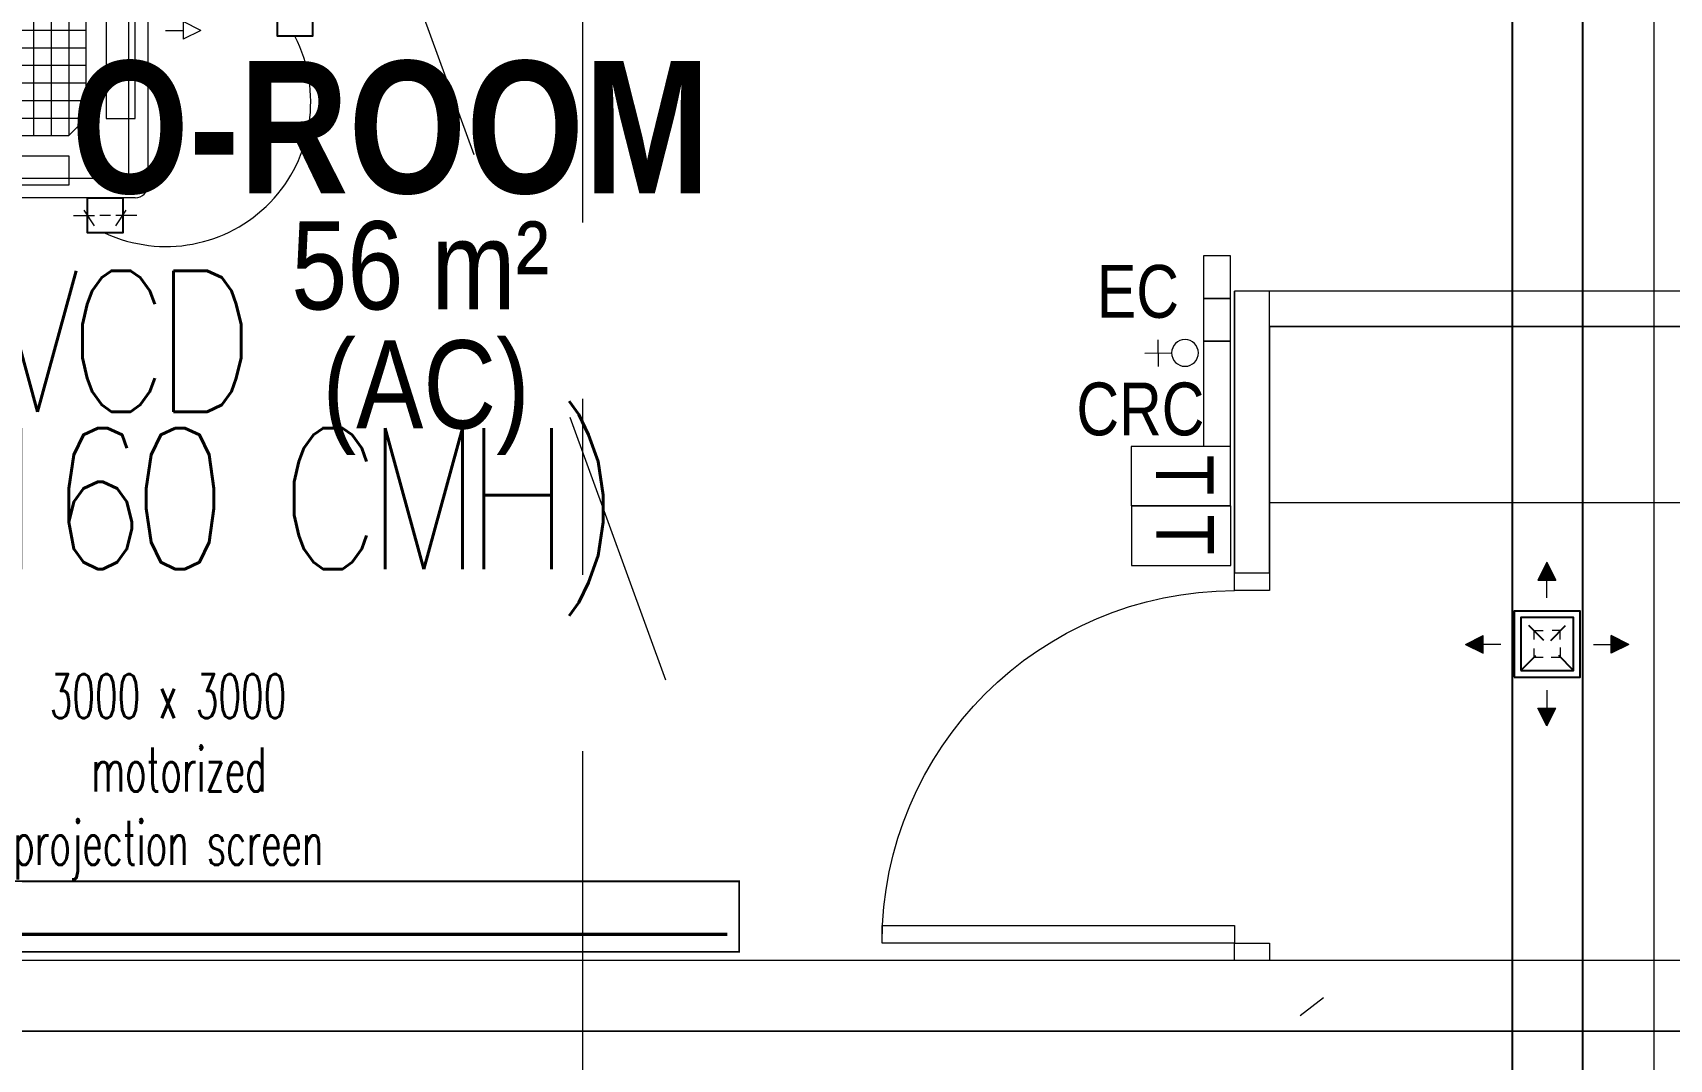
# Model space of a CAD drawing. Header units: millimetres. Extents: x 50620 to 404449, y -131543 to 97.
# Drawn here: x 354627 to 359273, y -47778 to -44865 of the extents above; entities that cross this region are included whole.
import ezdxf

# ---------------------------------------------------------------- set-up
doc = ezdxf.new("R2010")
doc.units = ezdxf.units.MM
for name, pattern in [('Aligning Line', [3.2004, 1.6002, -1.6002]), ('Dash', [1587.5, 793.75, -793.75]), ('IDA - Grid Line', [3500, 2000, -500, 500, -500])]:
    doc.linetypes.add(name, pattern=pattern)
for name, color, linetype, lineweight in [('1599_DB_A_BLK2_HQ_R21-2ND STOREY 20230517--$0$A-_DOOR----_E', 8, 'Continuous', 9), ('1599_DB_A_BLK2_HQ_R21-2ND STOREY 20230517--$0$S-_COLN----_E', 8, 'Continuous', 9), ('A-_ROOMNAME_A', 8, 'Continuous', 9), ('M-_ACMV TX', 6, 'Continuous', 25), ('M-_ACON----_E-N', 7, 'Continuous', 9), ('M-_ARCHI', 8, 'Continuous', 5), ('M-ACMV_CP', 1, 'Continuous', 20), ('M-ACMV_FAD', 3, 'Continuous', 25), ('M-ACMV_FCU', 5, 'Continuous', 25), ('M-ACMV_FLEXD', 222, 'Continuous', 25), ('M-ACMV_PW', 8, 'REFRIGERANT', 25), ('M-ACMV_REF-P', 134, '500-1-RP', 9), ('M-ACMV_REMOTE', 222, 'Continuous', 5), ('M-FA TEXT', 3, 'Continuous', 25)]:
    doc.layers.add(name, color=color, linetype=linetype, lineweight=lineweight)
doc.layers.add('M-_MEVSFRDF_E-N', color=7, linetype='Continuous', lineweight=9, true_color=0x00b800)
doc.layers.add('S-_ANOTGRID_E-1', color=9, linetype='IDA - Grid Line', lineweight=5, true_color=0x808080)
doc.styles.add('Arial Narrow_2', font='ARIALN.TTF', dxfattribs={"height": 90})
doc.styles.add('Arial Narrow_4', font='ARIALN.TTF', dxfattribs={"height": 375})
doc.styles.add('Arial Narrow_B_2', font='ARIALNB.TTF', dxfattribs={"height": 500})
doc.styles.add('ROMANS', font='romans.shx', dxfattribs={"width": 0.8})
doc.styles.get("Standard").update_dxf_attribs({"font": 'arial.ttf'})
doc.styles.add('TW_Romans', font='romans.shx', dxfattribs={"width": 0.8})
doc.linetypes.add('500-1-RP', pattern='A,0.75,-0.5,0.75,-0.5,0.75,-0.5,0.75,-1.7,["RP",Standard,S=1,R=0,X=-1,Y=-0.5],-1.7', length=7.9)
doc.linetypes.add('BATTING', pattern='A,0.0001,-0.1,[134,ltypeshp.shx,S=0.1,R=0,X=-0.1,Y=0],-0.2,[134,ltypeshp.shx,S=0.1,R=180,X=0.1,Y=0],-0.1', length=0.4001)
doc.linetypes.add('REFRIGERANT', pattern='A,15,-5.08,["R",Standard,S=2.54,R=0,X=-2.54,Y=-1.27],-5.08', length=25.16)

# ---------------------------------------------------------------- blocks, each defined once
blk = doc.blocks.new('A$Ca8a76259')
at = {"layer": 'M-ACMV_FCU', "lineweight": 18}
for p, q in [((0, 625), (-25, 575)), ((0, 625), (25, 575)), ((-25, 575), (25, 575)), ((0, 525), (0, 575)), ((439, 475), (-439, 475)), ((439, 475), (439, 475)), ((-475, 439), (-475, -439)), ((475, 439), (475, 439)), ((475, 439), (475, -439)), ((-298.5, 250), (-250, 298.5)), ((-250, 298.5), (250, 298.5)), ((-250, 298.5), (-250, -298.5)), ((-200, 298.5), (-200, -298.5)), ((-150, 298.5), (-150, -298.5)), ((-100, 298.5), (-100, -298.5)), ((-50, 298.5), (-50, -298.5)), ((0, 298.5), (0, -298.5)), ((50, 298.5), (50, -298.5)), ((100, 298.5), (100, -298.5)), ((150, 298.5), (150, -298.5)), ((200, 298.5), (200, -298.5)), ((250, 298.5), (298.5, 250)), ((250, 298.5), (250, -298.5)), ((-298.5, 250), (-298.5, -250)), ((298.5, 250), (-298.5, 250)), ((298.5, 250), (298.5, -250)), ((298.5, 200), (-298.5, 200)), ((298.5, 150), (-298.5, 150)), ((298.5, 100), (-298.5, 100)), ((298.5, 50), (-298.5, 50)), ((-625, 0), (-575, 25)), ((-625, 0), (-575, -25)), ((-575, -25), (-575, 25)), ((-525, 0), (-575, 0)), ((298.5, 0), (-298.5, 0)), ((525, 0), (575, 0)), ((575, 25), (575, -25)), ((625, 0), (575, 25)), ((625, 0), (575, -25)), ((298.5, -50), (-298.5, -50)), ((298.5, -100), (-298.5, -100)), ((298.5, -150), (-298.5, -150)), ((298.5, -200), (-298.5, -200)), ((-250, -298.5), (-298.5, -250)), ((298.5, -250), (-298.5, -250)), ((250, -298.5), (298.5, -250)), ((-250, -298.5), (250, -298.5)), ((439, -475), (-439, -475)), ((0, -525), (0, -575)), ((25, -575), (-25, -575)), ((0, -625), (-25, -575)), ((0, -625), (25, -575))]:
    blk.add_line(p, q, dxfattribs=at)
for points in [[(420, 420), (420, -420), (-420, -420), (-420, 420)], [(-250, 356), (250, 356), (250, 439), (-250, 439)], [(-356, 250), (-356, -250), (-439, -250), (-439, 250)], [(356, 250), (356, -250), (439, -250), (439, 250)], [(-250, -356), (250, -356), (250, -439), (-250, -439)]]:
    blk.add_lwpolyline(points, close=True, dxfattribs=at)
for centre, start, end in [((-439, 439), 90, 180), ((439, 439), 0, 90), ((-439, -439), 180, 270), ((439, -439), 270, 0)]:
    blk.add_arc(centre, 36, start, end, dxfattribs=at)
blk = doc.blocks.new('A$C49267d6b')
at = {"layer": 'M-_ACON----_E-N', "lineweight": 0}
for p, q in [((0, 127), (0, 76.2)), ((-25.4, 76.2), (12.7, 101.6)), ((0, 63.5), (0, 38.1)), ((-25.4, 25.4), (12.7, 0)), ((0, -25.4), (0, 25.4))]:
    blk.add_line(p, q, dxfattribs=at)
blk = doc.blocks.new('Thermostat')
at = {"color": 222, "lineweight": 0}
blk.add_lwpolyline([(817450.2, 27872.2), (817750.2, 27872.2), (817750.2, 27372.2), (817450.2, 27372.2)], close=True, dxfattribs=at)
at = {"color": 222, "lineweight": 0, "insert": (817504.1, 27787.5), "char_height": 290.6, "attachment_point": 1, "style": 'Arial Narrow_2'}
blk.add_mtext_dynamic_manual_height_columns('T', width=565.64, gutter_width=1.94, heights=[0], dxfattribs=at)
blk = doc.blocks.new('SSO')
at = {"layer": 'M-ACMV_PW', "color": 1, "linetype": 'ByBlock', "lineweight": 5}
for points in [[(1064770.8, 20778.3), (1064771.8, 20867.5)], [(1064770.8, 20778.3), (1064771.8, 20867.5)], [(1064770.8, 20778.3), (1064771.8, 20867.5)], [(1064770.8, 20778.3), (1064771.8, 20867.5)], [(1064770.8, 20778.3), (1064771.8, 20867.5)], [(1064770.8, 20778.3), (1064771.8, 20867.5)], [(1064815.9, 20822.4), (1064726.7, 20823.4)], [(1064815.9, 20822.4), (1064726.7, 20823.4)]]:
    blk.add_lwpolyline(points, dxfattribs=at)
blk.add_circle((1064770.3, 20733.6), 44.6, dxfattribs=at)
blk.add_circle((1064770.3, 20733.6), 44.6, dxfattribs=at)
blk = doc.blocks.new('A$C87235b17')
at = {"layer": 'M-_MEVSFRDF_E-N', "lineweight": 0}
h = blk.add_hatch(color=3, dxfattribs=at)
h.dxf.hatch_style = 1
h.paths.add_polyline_path([(-0.7, 154.7), (-17.5, 121.1), (16.1, 121.1)])
h = blk.add_hatch(color=3, dxfattribs=at)
h.dxf.hatch_style = 1
h.paths.add_polyline_path([(-121.1, -16.1), (-121.1, 17.5), (-154.7, 0.7)])
h = blk.add_hatch(color=3, dxfattribs=at)
h.dxf.hatch_style = 1
h.paths.add_polyline_path([(154.7, 0.7), (121.1, 17.5), (121.1, -16.1)])
h = blk.add_hatch(color=3, dxfattribs=at)
h.dxf.hatch_style = 1
h.paths.add_polyline_path([(16.1, -121.1), (-17.5, -121.1), (-0.7, -154.7)])
at = {"layer": 'M-_MEVSFRDF_E-N', "color": 3, "lineweight": 0}
for p, q in [((-0.7, 154.7), (-17.5, 121.1)), ((-0.7, 154.7), (16.1, 121.1)), ((-17.5, 121.1), (16.1, 121.1)), ((-0.7, 87.5), (-0.7, 121.1)), ((-154.7, 0.7), (-121.1, 17.5)), ((-154.7, 0.7), (-121.1, -16.1)), ((-121.1, 17.5), (-121.1, -16.1)), ((-87.5, 0.7), (-121.1, 0.7)), ((87.5, 0.7), (121.1, 0.7)), ((121.1, 17.5), (121.1, -16.1)), ((154.7, 0.7), (121.1, 17.5)), ((154.7, 0.7), (121.1, -16.1)), ((-0.7, -87.5), (-0.7, -121.1)), ((-17.5, -121.1), (16.1, -121.1)), ((-0.7, -154.7), (-17.5, -121.1)), ((-0.7, -154.7), (16.1, -121.1))]:
    blk.add_line(p, q, dxfattribs=at)
for points in [[(-7.5, 25.6), (-24.5, 25.6), (-24.5, 8.5)], [(24.5, 6.4), (24.5, 25.6), (7.5, 25.6)], [(-24.5, -8.5), (-24.5, -25.6), (-7.5, -25.6)], [(24.5, -8.5), (24.5, -25.6), (9.6, -25.6)]]:
    blk.add_lwpolyline(points, dxfattribs=at)
at = {"layer": 'M-ACMV_FAD', "color": 3, "linetype": 'Aligning Line', "ltscale": 25}
for p, q in [((-50, 50), (50, -50)), ((50, 50), (-50, -50))]:
    blk.add_line(p, q, dxfattribs=at)
at = {"layer": 'M-ACMV_FAD', "color": 3}
for points in [[(-62.5, 62.5), (62.5, 62.5), (62.5, -62.5), (-62.5, -62.5)], [(-50, 50), (50, 50), (50, -50), (-50, -50)]]:
    blk.add_lwpolyline(points, close=True, dxfattribs=at)
blk = doc.blocks.new('1599_DB_A_BLK2_HQ_R21-2ND STOREY 20230517--$0$IDA - F - Single - Swing - 1100L X 2200H - B2-TD01-3240950-LINKVIEW_BLK2_3RD STOREY')
at = {"layer": '1599_DB_A_BLK2_HQ_R21-2ND STOREY 20230517--$0$A-_DOOR----_E'}
for p, q in [((500, 1050), (450, 1050)), ((450, 1050), (450, 50)), ((500, 50), (500, 1050)), ((-500, 50), (-550, 50)), ((-500, -50), (-500, 50)), ((450, 50), (500, 50)), ((550, 50), (500, 50)), ((500, 50), (500, -50)), ((-550, -50), (-500, -50)), ((500, -50), (550, -50))]:
    blk.add_line(p, q, dxfattribs=at)
blk.add_arc((500, 50), 1000, 90, 180, dxfattribs=at)
blk = doc.blocks.new('ARCHI 2ND_2024 09 11')
at = {"layer": '1599_DB_A_BLK2_HQ_R21-2ND STOREY 20230517--$0$S-_COLN----_E', "lineweight": 5}
h = blk.add_hatch(dxfattribs=at)
h.set_pattern_fill('FP_2', color=8, style=0, pattern_type=2)
h.set_pattern_definition([(50, (-30894.9, -2641.8), (1821.84, -159.39), [190.5, -2095.5]), (355, (-30894.9, -2641.8), (-352.43, 1910.57), [152.4, -1676.4]), (100.451, (-30743, -2655.1), (1469.43, 1751.17), [161.9, -1780.9]), (46.184, (-30894.9, -2133.8), (2710.8, -420.43), [285.75, -3143.25]), (96.636, (-30669, -2169), (2374.03, 2474.28), [242.85, -2671.35]), (351.184, (-30895, -2133.8), (2374.05, 2474.25), [228.6, -2514.6]), (21, (-30640.9, -2260.8), (1516.14, -1022.65), [190.5, -2095.5]), (326, (-30640.9, -2260.8), (618.02, 1841.88), [152.4, -1676.4]), (71.451, (-30514.5, -2346), (2134.17, 819.21), [161.9, -1780.9]), (37.5, (-30894.9, -2641.84), (30.886, 845.55), [83.82, -1572.26, 83.82, -1617.98, -1682.75]), (37.5, (-30894.9, -2641.84), (30.886, 845.55), [-3357.88, 83.82, -1598.93]), (7.5, (-30894.9, -2641.8), (668.197, 1001.806), [83.82, -886.46, 83.82, -1534.16, -641.35]), (7.5, (-30894.9, -2641.8), (668.197, 1001.806), [-2588.26, 83.82, -557.53]), (327.5, (-31461.3, -2641.84), (1355.91, -57.29), [83.82, -551.18, 83.82, -1897.38, -2628.9]), (327.5, (-31461.3, -2641.84), (1355.91, -57.29), [-2616.2, 83.82, -2545.08]), (317.5, (-31715.3, -2641.8), (1481.29, 254.27), [83.82, -741.68, 83.82, -1231.9, -1866.9]), (317.5, (-31715.3, -2641.8), (1481.29, 254.27), [-2141.22, 83.82, -1783.08])])
h.paths.add_polyline_path([(-26949.2, -17500), (-26949.2, -18283), (-26849.2, -18283), (-26849.2, -17500)], flags=0)
h = blk.add_hatch(dxfattribs=at)
h.set_pattern_fill('FP_2', color=8, style=0, pattern_type=2)
h.set_pattern_definition([(50, (-26995.1, -3958.8), (1821.84, -159.39), [190.5, -2095.5]), (355, (-26995.1, -3958.8), (-352.43, 1910.57), [152.4, -1676.4]), (100.451, (-26843.3, -3972.1), (1469.43, 1751.17), [161.9, -1780.9]), (46.184, (-26995, -3450.8), (2710.8, -420.43), [285.75, -3143.25]), (96.636, (-26769.2, -3486), (2374.03, 2474.28), [242.85, -2671.35]), (351.184, (-26995, -3450.8), (2374.05, 2474.25), [228.6, -2514.6]), (21, (-26741.1, -3577.8), (1516.14, -1022.65), [190.5, -2095.5]), (326, (-26741.1, -3577.8), (618.02, 1841.88), [152.4, -1676.4]), (71.451, (-26614.8, -3663), (2134.17, 819.21), [161.9, -1780.9]), (37.5, (-26995.1, -3958.84), (30.886, 845.55), [83.82, -1572.26, 83.82, -1617.98, -1682.75]), (37.5, (-26995.1, -3958.84), (30.886, 845.55), [-3357.88, 83.82, -1598.93]), (7.5, (-26995.1, -3958.8), (668.197, 1001.806), [83.82, -886.46, 83.82, -1534.16, -641.35]), (7.5, (-26995.1, -3958.8), (668.197, 1001.806), [-2588.26, 83.82, -557.53]), (327.5, (-27561.5, -3958.84), (1355.91, -57.29), [83.82, -551.18, 83.82, -1897.38, -2628.9]), (327.5, (-27561.5, -3958.84), (1355.91, -57.29), [-2616.2, 83.82, -2545.08]), (317.5, (-27815.5, -3958.8), (1481.29, 254.27), [83.82, -741.68, 83.82, -1231.9, -1866.9]), (317.5, (-27815.5, -3958.8), (1481.29, 254.27), [-2141.22, 83.82, -1783.08])])
h.paths.add_polyline_path([(-29848.1, -19700), (-29824.4, -19700), (-29824.4, -19600), (-33499.4, -19600), (-33499.4, -19700), (-31652.1, -19700)], flags=0)
h = blk.add_hatch(dxfattribs=at)
h.set_pattern_fill('FP_2', color=8, style=0, pattern_type=2)
h.set_pattern_definition([(50, (-31461.1, -3958.8), (1821.84, -159.39), [190.5, -2095.5]), (355, (-31461.1, -3958.8), (-352.43, 1910.57), [152.4, -1676.4]), (100.451, (-31309.3, -3972.1), (1469.43, 1751.17), [161.9, -1780.9]), (46.184, (-31461, -3450.8), (2710.8, -420.43), [285.75, -3143.25]), (96.636, (-31235.2, -3486), (2374.03, 2474.28), [242.85, -2671.35]), (351.184, (-31461, -3450.8), (2374.05, 2474.25), [228.6, -2514.6]), (21, (-31207.1, -3577.8), (1516.14, -1022.65), [190.5, -2095.5]), (326, (-31207.1, -3577.8), (618.02, 1841.88), [152.4, -1676.4]), (71.451, (-31080.8, -3663), (2134.17, 819.21), [161.9, -1780.9]), (37.5, (-31461.1, -3958.84), (30.886, 845.55), [83.82, -1572.26, 83.82, -1617.98, -1682.75]), (37.5, (-31461.1, -3958.84), (30.886, 845.55), [-3357.88, 83.82, -1598.93]), (7.5, (-31461.1, -3958.8), (668.197, 1001.806), [83.82, -886.46, 83.82, -1534.16, -641.35]), (7.5, (-31461.1, -3958.8), (668.197, 1001.806), [-2588.26, 83.82, -557.53]), (327.5, (-32027.5, -3958.84), (1355.91, -57.29), [83.82, -551.18, 83.82, -1897.38, -2628.9]), (327.5, (-32027.5, -3958.84), (1355.91, -57.29), [-2616.2, 83.82, -2545.08]), (317.5, (-32281.5, -3958.8), (1481.29, 254.27), [83.82, -741.68, 83.82, -1231.9, -1866.9]), (317.5, (-32281.5, -3958.8), (1481.29, 254.27), [-2141.22, 83.82, -1783.08])])
h.paths.add_polyline_path([(-28902, -19700), (-25715.4, -19700), (-25715.4, -19600), (-29040.4, -19600), (-29040.4, -19700)], flags=0)
at = {"color": 8, "linetype": 'Dash', "lineweight": 5}
blk.add_lwpolyline([(-31495, -19275), (-29925, -14975), (-28355, -19275)], dxfattribs=at)
at = {"color": 8, "lineweight": 5, "const_width": 5}
blk.add_lwpolyline([(-31495, -19475), (-28355, -19475), (-28355, -19275), (-31495, -19275)], close=True, dxfattribs=at)
at = {"color": 8, "lineweight": 5, "const_width": 9.8}
blk.add_lwpolyline([(-28388.6, -19425.1), (-31465.8, -19425.1)], dxfattribs=at)
at = {"layer": '1599_DB_A_BLK2_HQ_R21-2ND STOREY 20230517--$0$S-_COLN----_E', "color": 8, "lineweight": 5}
for p, q in [((-23550, -17600), (-26849.2, -17600)), ((-26849.2, -17700), (-23550, -17700)), ((-23549.2, -19500), (-32949.2, -19500)), ((-32949.2, -19700), (-23349.2, -19700))]:
    blk.add_line(p, q, dxfattribs=at)
for points in [[(-26849.2, -17700), (-26849.2, -18400), (-26849.2, -17600.2), (-26949.2, -17600.2), (-26949.2, -18400), (-26949.2, -17600.2)], [(-26849.2, -18400), (-26949.2, -18400)], [(-26849.2, -19500), (-26949.2, -19500)], [(-34049.2, -19700), (-34249.2, -19700), (-34249.2, -26825), (-25050, -26825), (-25050, -19700), (-32949.2, -19700)]]:
    blk.add_lwpolyline(points, dxfattribs=at)
blk.add_lwpolyline([(-26849.2, -17700), (-26849.2, -18200), (-23550, -18200), (-23550, -17700)], close=True, dxfattribs=at)
at = {"layer": 'S-_ANOTGRID_E-1', "color": 8, "lineweight": 5}
blk.add_line((-28800, 26594.8), (-28800, -83806.9), dxfattribs=at)
at = {"layer": '1599_DB_A_BLK2_HQ_R21-2ND STOREY 20230517--$0$S-_COLN----_E', "color": 8, "lineweight": 5, "xscale": -1, "rotation": 90.00000000005852}
blk.add_blockref('1599_DB_A_BLK2_HQ_R21-2ND STOREY 20230517--$0$IDA - F - Single - Swing - 1100L X 2200H - B2-TD01-3240950-LINKVIEW_BLK2_3RD STOREY', (-26899.2, -18950), dxfattribs=at)
at = {"color": 8, "lineweight": 5, "insert": (-30486.2, -18686.8), "char_height": 125, "attachment_point": 1, "style": 'TW_Romans'}
blk.add_mtext_dynamic_manual_height_columns('\\pi173.99572;{\\W0.6;3000 x 3000 \\P\\pi291.85286;motorized \\P\\pi70.42429;projection screen}', width=1108.706, gutter_width=1, heights=[0], dxfattribs=at)
at = {"layer": 'A-_ROOMNAME_A', "color": 8, "lineweight": 5, "attachment_point": 1}
for s, insert, char_height, width, style in [('O-ROOM', (-30251.1, -16946.9), 375, 2946.202, 'Arial Narrow_B_2'), ('56 m²', (-29626.6, -17401.7), 250, 1362.869, 'Arial Narrow_4'), ('(AC)', (-29537.8, -17739.6), 250, 1102.32, 'Arial Narrow_4')]:
    blk.add_mtext(s, dxfattribs=dict(at, insert=insert, char_height=char_height, width=width, style=style))

msp = doc.modelspace()

# ---------------------------------------------------------------- block references
at = {"layer": 'M-_ARCHI', "lineweight": 5, "extrusion": (0.000419962, 1.0854e-05, 1), "rotation": 359.9999887056363}
msp.add_blockref('ARCHI 2ND_2024 09 11', (384987.1, -27998.1, 422.1), dxfattribs=at)

# ---------------------------------------------------------------- next in the draw order: linework, layer by layer
at = {"layer": 'M-ACMV_CP', "extrusion": (0.000419962, 1.0854e-05, 1)}
for points, elevation in [([(358026.2, -45618.9), (357951.2, -45618.9), (357951.2, -45497.1), (358026.2, -45497.1)], -238.6), ([(358026.4, -45740.8), (357951.4, -45740.8), (357951.4, -45619), (358026.4, -45619)], -388.4)]:
    msp.add_lwpolyline(points, close=True, dxfattribs=dict(at, elevation=elevation))
at = {"layer": 'M-ACMV_CP'}
msp.add_lwpolyline([(358026.5, -45738.7), (358026.5, -46038.7), (357951.5, -46038.7), (357951.5, -45738.7), (358026.5, -45738.7)], dxfattribs=at)
at = {"layer": 'M-ACMV_FAD'}
msp.add_lwpolyline([(355421.3, -44824.7), (355421.3, -44874.7), (355321.3, -44874.7), (355321.3, -44824.7)], dxfattribs=at)
msp.add_lwpolyline([(354882.5, -45333), (354882.5, -45433), (354782.5, -45433), (354782.5, -45333)], close=True, dxfattribs=at)
for points in [[(359031.8, -29358.1, -261.5), (359026.1, -44282.9, 0), (359026.1, -52682.9, 0)], [(358820.4, -29366.4, -253.2), (358826.1, -44282.9, 0), (358826.1, -52682.9, 0)]]:
    msp.add_polyline3d(points, dxfattribs=at)
at = {"layer": 'M-ACMV_FLEXD', "color": 3, "linetype": 'BATTING', "lineweight": 0}
msp.add_arc((355005.6, -45061), 410.4, 245.047, 26.9873, dxfattribs=at)
at = {"layer": 'M-ACMV_REF-P', "color": 67, "ltscale": 0.25, "true_color": 0x727430}
msp.add_line((359228.6, -30536.9), (359228.6, -63525.7), dxfattribs=at)

# ---------------------------------------------------------------- next in the draw order: block references
at = {"layer": 'M-_ACMV TX', "xscale": -1.181061443391948, "yscale": 1.181061443391948, "zscale": 1.181061443391948, "rotation": 270}
msp.add_blockref('A$C49267d6b', (354772.5, -45383), dxfattribs=at)
at = {"layer": 'M-ACMV_FAD', "xscale": -1.5, "yscale": 1.5, "zscale": 1.5, "rotation": 180}
msp.add_blockref('A$C87235b17', (358926.1, -46599.7), dxfattribs=at)
at = {"layer": 'M-ACMV_FCU'}
msp.add_blockref('A$Ca8a76259', (354479, -44858), dxfattribs=at)
at = {"layer": 'M-ACMV_PW', "color": 1, "linetype": 'ByBlock', "lineweight": 30, "xscale": -0.85, "yscale": 0.85, "zscale": 0.85, "rotation": 90}
msp.add_blockref('SSO', (375521.4, 859281.4, 0), dxfattribs=at)
at = {"layer": 'M-ACMV_REMOTE', "lineweight": 5, "xscale": -0.5625, "yscale": 0.5625, "zscale": 0.5625, "rotation": 270}
for p in [(342348.4, -506023.2), (342349.5, -506192)]:
    msp.add_blockref('Thermostat', p, dxfattribs=at)

# ---------------------------------------------------------------- next in the draw order: texts
at = {"layer": 'M-ACMV_PW', "color": 1, "linetype": 'ByBlock', "lineweight": 0, "width": 0.8}
for s, p in [('EC', (357647.8, -45673.7, -0.1)), ('CRC ', (357589.6, -46007.4, 0))]:
    msp.add_text(s, height=150, dxfattribs=at).set_placement(p)
at = {"layer": 'M-FA TEXT', "char_height": 400, "width": 2717.324, "attachment_point": 7, "line_spacing_factor": 0.8, "style": 'ROMANS'}
for s, insert in [('{\\Fsimplex|c0;\\T0.8;VCD}', (354516.7, -45940.1, -274)), ('{\\Fsimplex|c0;\\T0.8;FA(160 CMH)}', (353858.9, -46520, -548))]:
    msp.add_mtext(s, dxfattribs=dict(at, insert=insert))

doc.saveas('drawing.dxf')
